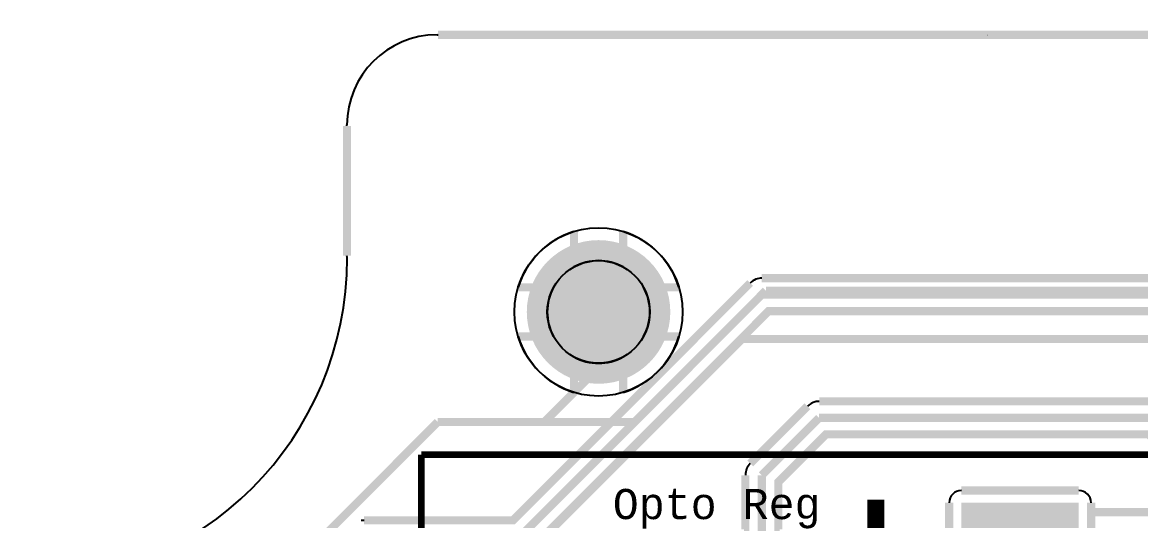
# Model space of a CAD drawing. Extents: x -3564 to 3564, y -2067 to 2176.
# Drawn here: x -3227 to -1863, y 1460 to 2067 of the extents above; entities that cross this region are included whole.
import ezdxf
from ezdxf.enums import TextEntityAlignment as Align

# ---------------------------------------------------------------- set-up
doc = ezdxf.new("R2010")
doc.units = 0
for name, color, linetype in [('BOARD_OUTLINE', 2, 'CONTINUOUS'), ('COPPER_BOTTOM', 1, 'CONTINUOUS'), ('COPPER_TOP', 3, 'CONTINUOUS'), ('DRILL', 255, 'CONTINUOUS'), ('SILKSCREEN_BOTTOM', 6, 'CONTINUOUS'), ('SILKSCREEN_TOP', 4, 'CONTINUOUS')]:
    doc.layers.add(name, color=color, linetype=linetype)
doc.styles.add('MONOTxtStyle', font='monotxt')
doc.styles.add('MONOTxtStyle_M', font='monotxt')

msp = doc.modelspace()

# ---------------------------------------------------------------- hatches: boundary and pattern name
at = {"layer": 'COPPER_BOTTOM'}
h = msp.add_hatch(color=256, dxfattribs=at)
edge = h.paths.add_edge_path()
edge.add_arc((-2524, 1714), 87.5, 0, 360)
edge = h.paths.add_edge_path()
edge.add_arc((-2524, 1714), 62.5, 0, 360)
h = msp.add_hatch(color=256, dxfattribs=at)
h.paths.add_polyline_path([(-2081.5, 1338.5), (-2081.5, 1481.5), (-1938.5, 1481.5), (-1938.5, 1338.5)])
edge = h.paths.add_edge_path()
edge.add_arc((-2010, 1410), 27.5, 0, 360)
at = {"layer": 'COPPER_TOP'}
h = msp.add_hatch(color=256, dxfattribs=at)
edge = h.paths.add_edge_path()
edge.add_arc((-2524, 1714), 87.5, 0, 360)
edge = h.paths.add_edge_path()
edge.add_arc((-2524, 1714), 62.5, 0, 360)
h = msp.add_hatch(color=256, dxfattribs=at)
h.paths.add_polyline_path([(-2081.5, 1338.5), (-2081.5, 1481.5), (-1938.5, 1481.5), (-1938.5, 1338.5)])
edge = h.paths.add_edge_path()
edge.add_arc((-2010, 1410), 27.5, 0, 360)
at = {"layer": 'DRILL'}
h = msp.add_hatch(color=255, dxfattribs=at)
edge = h.paths.add_edge_path()
edge.add_arc((-2524, 1714), 62.5, 0, 360)

# ---------------------------------------------------------------- linework, layer by layer
at = {"layer": 'BOARD_OUTLINE', "color": 2, "const_width": 0.000039}
for points in [[(-2763.626181, 2059.227638), (-2773.700945, 2055.054528)], [(-2753.226063, 2062.506772), (-2763.626181, 2059.227638)], [(-2742.579685, 2064.867008), (-2753.226063, 2062.506772)], [(-2731.76815, 2066.290394), (-2742.579685, 2064.867008)], [(-2720.873701, 2066.766063), (-2731.76815, 2066.290394)], [(-2720.873701, 2066.766063), (-2050, 2066.766142)], [(-2050, 2066.766142), (-1250, 2066.766063)], [(-2783.373701, 2050.019213), (-2792.570748, 2044.160039)], [(-2773.700945, 2055.054528), (-2783.373701, 2050.019213)], [(-2801.222126, 2037.521614), (-2809.262047, 2030.154409)], [(-2792.570748, 2044.160039), (-2801.222126, 2037.521614)], [(-2816.629252, 2022.114488), (-2823.267677, 2013.46311)], [(-2809.262047, 2030.154409), (-2816.629252, 2022.114488)], [(-2823.267677, 2013.46311), (-2829.12685, 2004.266063)], [(-2834.162165, 1994.593307), (-2838.335276, 1984.518543)], [(-2829.12685, 2004.266063), (-2834.162165, 1994.593307)], [(-2838.335276, 1984.518543), (-2841.614409, 1974.118425)], [(-2841.614409, 1974.118425), (-2843.974646, 1963.472047)], [(-2845.398031, 1952.660512), (-2845.873701, 1941.766063)], [(-2843.974646, 1963.472047), (-2845.398031, 1952.660512)], [(-2845.873701, 1941.766063), (-2845.873701, 1941.766063)], [(-2845.873622, 1941.766063), (-2845.873622, 1779.402677)], [(-2847.322441, 1746.219488), (-2845.873661, 1779.402598)], [(-2845.873661, 1779.402598), (-2845.873661, 1779.402598)], [(-2851.657835, 1713.288858), (-2847.322441, 1746.219488)], [(-2858.84685, 1680.861417), (-2851.657835, 1713.288858)], [(-2868.834724, 1649.183937), (-2858.84685, 1680.861417)], [(-2881.545433, 1618.49752), (-2868.834724, 1649.183937)], [(-2896.882323, 1589.03563), (-2881.545433, 1618.49752)], [(-2914.728583, 1561.022598), (-2896.882323, 1589.03563)], [(-2934.948465, 1534.671575), (-2914.728583, 1561.022598)], [(-2957.388031, 1510.183071), (-2934.948465, 1534.671575)], [(-2981.876535, 1487.743504), (-2957.388031, 1510.183071)], [(-3008.227559, 1467.523622), (-2981.876535, 1487.743504)], [(-3036.24063, 1449.677362), (-3008.227559, 1467.523622)]]:
    msp.add_lwpolyline(points, dxfattribs=at)
at = {"layer": 'COPPER_BOTTOM', "color": 1, "const_width": 10}
for points in [[(-2050.000092, 2051.693583), (-2634.503161, 2051.693514), (-2634.503161, 2051.693514), (-2719.689887, 2051.693504)], [(-1265.072559, 1398.66874), (-1265.072559, 2051.693505), (-1689.621248, 2051.693547), (-1689.621272, 2051.693547), (-2050.000001, 2051.693583)], [(-2830.801063, 1940.583254), (-2830.801063, 1782.372513)], [(-2554, 1812.011479), (-2554, 1768.82928)], [(-2494, 1768.82928), (-2494, 1812.011479)], [(-2578.82928, 1744), (-2622.011479, 1744)], [(-2425.988521, 1744), (-2469.17072, 1744)], [(-2320, 1740), (-2480, 1580)], [(-1302.928898, 1740), (-2320, 1740)], [(-2524, 1714), (-2524, 1646)], [(-2622.011479, 1684), (-2578.82928, 1684)], [(-2469.17072, 1684), (-2425.988521, 1684)], [(-2554, 1659.17072), (-2554, 1615.988521)], [(-2494, 1615.988521), (-2494, 1659.17072)], [(-2524, 1646), (-2590, 1580)], [(-2720, 1580), (-3070, 1230)], [(-2480, 1580), (-2720, 1580)], [(-2081.5, 1496.572559), (-1938.5, 1496.572559)], [(-2096.572559, 1338.5), (-2096.572559, 1481.5)], [(-1923.427441, 1481.5), (-1923.427441, 1338.5)]]:
    msp.add_lwpolyline(points, dxfattribs=at)
at = {"layer": 'COPPER_BOTTOM', "color": 1}
for centre, radius, start, end in [((-2720.873701, 1941.766063), 109.881024, 90, 180), ((-2720.873701, 2066.766063), 15.118976, 270, 274.490847), ((-2050, 2066.766142), 15.072559, 269.99965, 269.999994), ((-2845.873701, 1941.766063), 15.118976, 355.512972, 0), ((-2524, 1714), 102.5, 107.018647, 162.981353), ((-2524, 1714), 102.5, 17.018647, 72.981353), ((-3226.607598, 1779.402638), 396.096339, 270, 0), ((-2845.873661, 1779.402638), 15.362402, 0, 11.146659), ((-2524, 1714), 62.5, 61.314598, 118.685402), ((-2524, 1714), 62.5, 151.314598, 208.685402), ((-2524, 1714), 62.5, 331.314598, 28.685402), ((-2524, 1714), 102.5, 197.018647, 252.981353), ((-2524, 1714), 102.5, 287.018647, 342.981353), ((-2524, 1714), 62.5, 241.314598, 298.685402), ((-2081.5, 1481.5), 15.072559, 90, 180), ((-1938.5, 1481.5), 15.072559, 0, 90)]:
    msp.add_arc(centre, radius, start, end, dxfattribs=at)
at = {"layer": 'COPPER_TOP', "color": 3, "const_width": 10}
for points in [[(-2050.000092, 2051.693583), (-2634.503161, 2051.693514), (-2634.503161, 2051.693514), (-2719.689887, 2051.693504)], [(-1421.929134, 1637.368386), (-1422.501693, 1637.368386), (-1422.501693, 1400.096732), (-1265.072559, 1400.096732), (-1265.072559, 2051.693505), (-1689.621248, 2051.693547), (-1689.621272, 2051.693547), (-2050.000001, 2051.693583)], [(-2830.801063, 1940.583254), (-2830.801063, 1782.372513)], [(-2324.968404, 1755.096732), (-1487.604464, 1755.096732)], [(-2809.981426, 1460.096732), (-2628.3243, 1460.096732), (-2390.778524, 1697.642508), (-2390.7785, 1697.642531), (-2339.234169, 1749.186863)], [(-2325, 1735), (-2620, 1440)], [(-2325, 1735), (-1487.598425, 1735)], [(-1551.233107, 1714.903268), (-2316.675622, 1714.903268), (-2605.789422, 1425.789467)], [(-2645.188976, 1385), (-2349.153543, 1681.035433)], [(-1562.928898, 1681.035433), (-2349.153543, 1681.035433)], [(-2254.977177, 1605.096732), (-1845.017557, 1605.096732)], [(-2339.068753, 1529.352279), (-2269.234169, 1599.186863)], [(-2255, 1585), (-2324.88189, 1515.11811)], [(-2255, 1585), (-1845, 1585)], [(-1923.427441, 1481.5), (-1923.427441, 1470.096732), (-1758.517764, 1470.096732), (-1853.3243, 1564.903268), (-2246.675622, 1564.903268), (-2304.785157, 1506.793732), (-2304.785157, 1444.285157), (-2303.228346, 1444.285157)], [(-2346.535433, 1444.285157), (-2344.978622, 1444.285157), (-2344.978622, 1515.11811)], [(-2324.88189, 1515.11811), (-2324.88189, 1417.401575)], [(-2081.5, 1496.572559), (-1938.5, 1496.572559)], [(-2096.572559, 1338.5), (-2096.572559, 1481.5)]]:
    msp.add_lwpolyline(points, dxfattribs=at)
at = {"layer": 'COPPER_TOP', "color": 3}
msp.add_circle((-2524, 1714), 102.5, dxfattribs=at)
for centre, radius, start, end in [((-2720.873701, 1941.766063), 109.881024, 90, 180), ((-2720.873701, 2066.766063), 15.118976, 270, 274.490847), ((-2050, 2066.766142), 15.072559, 269.99965, 269.999994), ((-2845.873701, 1941.766063), 15.118976, 355.512972, 0), ((-3226.607598, 1779.402638), 396.096339, 270, 0), ((-2845.873661, 1779.402638), 15.362402, 0, 11.146659), ((-2325, 1735), 20.096732, 111.099886, 135.095368), ((-2324.999936, 1735.000025), 20.096732, 89.910103, 111.100082), ((-2255, 1585), 20.096732, 103.863486, 135.095368), ((-2254.999948, 1585.000013), 20.096732, 89.93508, 103.863639), ((-2324.88189, 1515.11811), 20.096732, 134.904632, 180), ((-2081.5, 1481.5), 15.072559, 90, 180), ((-1938.5, 1481.5), 15.072559, 0, 90), ((-2809.999952, 1440.000009), 20.096732, 89.947182, 100.105972)]:
    msp.add_arc(centre, radius, start, end, dxfattribs=at)
at = {"layer": 'DRILL', "color": 255}
msp.add_circle((-2524, 1714), 62.5, dxfattribs=at)
at = {"layer": 'SILKSCREEN_BOTTOM', "color": 6, "const_width": 8}
for points in [[(-2740, -1600), (-2740, 1540)], [(-2740, 1540), (-1280, 1540)]]:
    msp.add_lwpolyline(points, dxfattribs=at)

# ---------------------------------------------------------------- texts
at = {"layer": 'SILKSCREEN_BOTTOM', "style": 'MONOTxtStyle_M', "text_generation_flag": 2, "width": 0.995556}
msp.add_text('+', height=200, dxfattribs=at).set_placement((-2186, 1410), align=Align.MIDDLE_CENTER)
at = {"layer": 'SILKSCREEN_TOP', "style": 'MONOTxtStyle', "width": 0.995556}
msp.add_text('Opto Reg', height=36.745407, dxfattribs=at).set_placement((-2380, 1480), align=Align.MIDDLE_CENTER)

doc.saveas('drawing.dxf')
